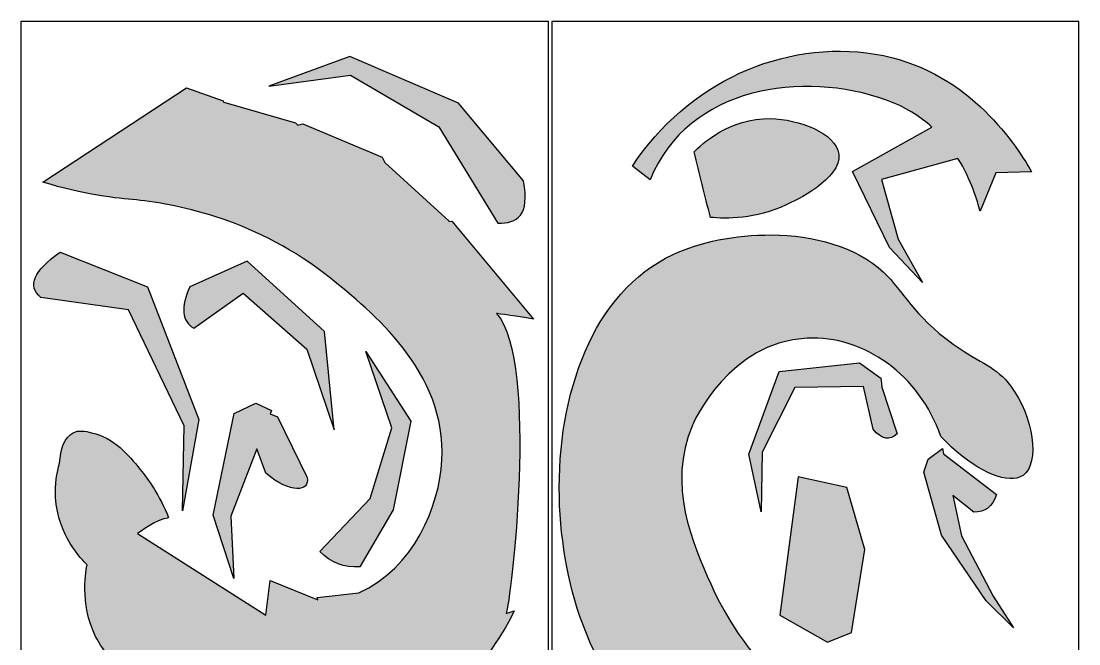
# Model space of a CAD drawing. Extents: x -33 to 44, y -91 to 85.
# Drawn here: x -32.7 to 43.6, y 40.5 to 85.4 of the extents above; entities that cross this region are included whole.
import ezdxf

# ---------------------------------------------------------------- set-up
doc = ezdxf.new("R2010")
doc.units = 0
doc.header["$MEASUREMENT"] = 0
for name, color, linetype in [('L1_BOTTOM_BODY02', 7, 'CONTINUOUS'), ('L1_TOP_BODY01', 7, 'CONTINUOUS'), ('L2_LEFT_LEG02', 7, 'CONTINUOUS'), ('L2_LEFT_LEG04', 7, 'CONTINUOUS'), ('L2_RIGHT_LEG03', 7, 'CONTINUOUS'), ('L2_RIGHT_LEG10', 7, 'CONTINUOUS'), ('L2_RIGHT_LEG12', 7, 'CONTINUOUS'), ('L2_RIGHT_LEG14', 7, 'CONTINUOUS'), ('L2_RIGHT_LEG16', 7, 'CONTINUOUS'), ('L3_HEAD02', 7, 'CONTINUOUS'), ('L3_RIGHT_LEG06', 7, 'CONTINUOUS'), ('L3_SCALE13', 7, 'CONTINUOUS'), ('STOCK', 7, 'CONTINUOUS')]:
    doc.layers.add(name, color=color, linetype=linetype)

msp = doc.modelspace()

# ---------------------------------------------------------------- hatches: boundary and pattern name
at = {"layer": 'L1_BOTTOM_BODY02'}
h = msp.add_hatch(color=1, dxfattribs=at)
h.dxf.hatch_style = 2
edge = h.paths.add_edge_path()
edge.add_spline(control_points=[(8.059, 41.334), (9.743, 37.094), (12.429, 33.986), (14.972, 31.798), (14.972, 31.798), (27.193, 33.965), (27.193, 33.965), (27.193, 33.965), (23.334, 37.862), (23.334, 37.862), (23.334, 37.862), (23.101, 36.53), (23.101, 36.53), (22.834, 36.806), (22.574, 37.075), (22.321, 37.339), (20.87, 38.848), (18.696, 41.149), (17.074, 44.8), (15.8, 47.668), (13.908, 51.925), (15.754, 56.243), (15.87, 56.514), (18.438, 62.259), (24.021, 62.532), (28.139, 62.732), (32.145, 59.871), (33.667, 55.443), (35.705, 53.267), (37.908, 52.167), (39.146, 52.439), (39.146, 52.439), (39.146, 52.439), (39.146, 52.439), (39.147, 52.439), (39.148, 52.44), (39.148, 52.44), (39.148, 52.44), (39.148, 52.44), (39.147, 52.44), (39.317, 52.477), (39.469, 52.539), (39.6, 52.629), (40.846, 53.49), (40.334, 56.905), (38.731, 59.057), (37.643, 60.518), (36.622, 60.629), (34.559, 62.108), (31.631, 64.207), (30.993, 65.913), (29.542, 67.281), (27.547, 69.159), (24.494, 69.949), (21.458, 69.976), (18.854, 69.999), (16.262, 69.46), (14.36, 68.566), (8.539, 65.828), (5.995, 58.45), (6.162, 51.071), (6.238, 47.675), (6.889, 44.278), (8.059, 41.334)], knot_values=[0, 0, 0, 0, 1, 1, 1, 2, 2, 2, 3, 3, 3, 4, 4, 4, 5, 5, 5, 6, 6, 6, 7, 7, 7, 8, 8, 8, 9, 9, 9, 10, 10, 10, 11, 11, 11, 12, 12, 12, 13, 13, 13, 14, 14, 14, 15, 15, 15, 16, 16, 16, 17, 17, 17, 18, 18, 18, 19, 19, 19, 20, 20, 20, 21, 21, 21, 21], degree=3, periodic=1)
at = {"layer": 'L1_TOP_BODY01'}
h = msp.add_hatch(color=1, dxfattribs=at)
h.dxf.hatch_style = 2
edge = h.paths.add_edge_path()
edge.add_spline(control_points=[(-26.152, 39.388), (-24.356, 37.474), (-22.058, 37.199), (-21.434, 37.144), (-19.91, 35.218), (-18.295, 34.255), (-17.195, 33.754), (-13.659, 32.145), (-9.797, 32.811), (-6.644, 34.112), (-4.484, 35.003), (-2.658, 36.192), (-1.496, 37.151), (0.384, 38.702), (1.841, 40.663), (2.913, 42.861), (2.913, 42.861), (2.325, 42.667), (2.325, 42.667), (2.325, 42.667), (2.325, 42.667), (2.324, 42.667), (2.632, 43.39), (4.734, 60.777), (1.63, 64.311), (1.63, 64.311), (3.338, 64.07), (4.305, 63.912), (4.305, 63.912), (-1.588, 70.964), (-1.588, 70.964), (-1.588, 70.964), (-1.81, 70.936), (-1.81, 70.936), (-1.81, 70.936), (-1.783, 70.979), (-1.783, 70.979), (-1.783, 70.979), (-6.437, 75.198), (-6.437, 75.198), (-6.437, 75.198), (-6.62, 75.596), (-6.62, 75.596), (-6.62, 75.596), (-12.35, 77.995), (-12.35, 77.995), (-12.35, 77.995), (-12.708, 77.89), (-12.708, 77.89), (-12.708, 77.89), (-12.857, 78.072), (-12.857, 78.072), (-12.857, 78.072), (-18.025, 79.562), (-18.025, 79.562), (-18.025, 79.562), (-18.05, 79.554), (-18.05, 79.554), (-18.05, 79.554), (-18.087, 79.655), (-18.087, 79.655), (-18.087, 79.655), (-20.722, 80.588), (-20.722, 80.588), (-20.722, 80.588), (-20.722, 80.588), (-20.722, 80.588), (-20.722, 80.588), (-31.099, 73.794), (-31.099, 73.794), (-28.202, 72.879), (-25.707, 72.605), (-24.345, 72.508), (-21.249, 72.17), (-15.585, 71.063), (-10.347, 66.852), (-7.43, 64.507), (-1.944, 60.096), (-2.306, 53.721), (-2.494, 50.395), (-4.313, 45.961), (-8.297, 44.155), (-8.297, 44.155), (-11.301, 43.814), (-11.301, 43.814), (-11.301, 43.814), (-11.269, 43.641), (-11.269, 43.641), (-11.269, 43.641), (-14.684, 45.043), (-14.684, 45.043), (-14.684, 45.043), (-15.002, 42.534), (-15.002, 42.534), (-15.002, 42.534), (-24.254, 48.427), (-24.254, 48.427), (-24.254, 48.427), (-22.74, 49.575), (-22.092, 49.541), (-22.092, 49.541), (-22.108, 49.554), (-22.108, 49.554), (-22.08, 49.57), (-22.051, 49.584), (-22.023, 49.6), (-22.677, 51.194), (-23.479, 52.338), (-24.065, 53.062), (-24.917, 54.114), (-25.932, 55.334), (-27.571, 55.708), (-28.063, 55.821), (-28.485, 55.917), (-28.901, 55.709), (-29.548, 55.386), (-29.823, 54.499), (-29.879, 53.52), (-30.084, 52.822), (-30.225, 51.988), (-30.166, 51.036), (-29.995, 48.279), (-28.299, 46.569), (-27.89, 46.177), (-27.95, 45.911), (-28.475, 43.419), (-27.28, 41.012), (-27.004, 40.457), (-26.637, 39.906), (-26.152, 39.388)], knot_values=[0, 0, 0, 0, 1, 1, 1, 2, 2, 2, 3, 3, 3, 4, 4, 4, 5, 5, 5, 6, 6, 6, 7, 7, 7, 8, 8, 8, 9, 9, 9, 10, 10, 10, 11, 11, 11, 12, 12, 12, 13, 13, 13, 14, 14, 14, 15, 15, 15, 16, 16, 16, 17, 17, 17, 18, 18, 18, 19, 19, 19, 20, 20, 20, 21, 21, 21, 22, 22, 22, 23, 23, 23, 24, 24, 24, 25, 25, 25, 26, 26, 26, 27, 27, 27, 28, 28, 28, 29, 29, 29, 30, 30, 30, 31, 31, 31, 32, 32, 32, 33, 33, 33, 34, 34, 34, 35, 35, 35, 36, 36, 36, 37, 37, 37, 38, 38, 38, 39, 39, 39, 40, 40, 40, 41, 41, 41, 42, 42, 42, 43, 43, 43, 43], degree=3, periodic=1)
at = {"layer": 'L2_LEFT_LEG02'}
h = msp.add_hatch(color=7, dxfattribs=at)
h.dxf.hatch_style = 2
edge = h.paths.add_edge_path()
edge.add_spline(control_points=[(-31.24, 65.464), (-31.24, 65.464), (-24.921, 64.586), (-24.921, 64.586), (-24.921, 64.586), (-20.892, 56.198), (-20.892, 56.198), (-20.892, 56.198), (-21.005, 50.08), (-21.005, 50.08), (-21.005, 50.08), (-19.832, 56.659), (-19.832, 56.659), (-19.832, 56.659), (-23.535, 66.223), (-23.535, 66.223), (-23.535, 66.223), (-29.833, 68.742), (-29.833, 68.742), (-31.757, 67.405), (-32.221, 66.313), (-31.24, 65.464)], knot_values=[0, 0, 0, 0, 1, 1, 1, 2, 2, 2, 3, 3, 3, 4, 4, 4, 5, 5, 5, 6, 6, 6, 7, 7, 7, 7], degree=3, periodic=1)
at = {"layer": 'L2_LEFT_LEG04'}
h = msp.add_hatch(color=7, dxfattribs=at)
h.dxf.hatch_style = 2
edge = h.paths.add_edge_path()
edge.add_spline(control_points=[(-20.2, 63.259), (-21.092, 63.745), (-21.138, 64.767), (-20.484, 66.231), (-20.484, 66.231), (-16.354, 68.096), (-16.354, 68.096), (-16.354, 68.096), (-10.788, 63.003), (-10.788, 63.003), (-10.788, 63.003), (-10.077, 55.916), (-10.077, 55.916), (-10.077, 55.916), (-12.06, 61.731), (-12.06, 61.731), (-12.06, 61.731), (-16.632, 65.772), (-16.632, 65.772), (-16.632, 65.772), (-20.2, 63.259), (-20.2, 63.259)], knot_values=[0, 0, 0, 0, 1, 1, 1, 2, 2, 2, 3, 3, 3, 4, 4, 4, 5, 5, 5, 6, 6, 6, 7, 7, 7, 7], degree=3, periodic=1)
at = {"layer": 'L2_RIGHT_LEG03'}
h = msp.add_hatch(color=1, dxfattribs=at)
h.dxf.hatch_style = 2
edge = h.paths.add_edge_path()
edge.add_spline(control_points=[(36.499, 71.689), (36.499, 71.689), (37.642, 74.46), (37.642, 74.46), (37.642, 74.46), (40.222, 74.53), (40.222, 74.53), (38.893, 76.83), (35.387, 81.979), (28.936, 83.026), (22.263, 84.109), (15.379, 80.939), (11.427, 74.95), (11.427, 74.95), (12.702, 73.963), (12.702, 73.963), (15.453, 80.725), (23.738, 81.867), (29.757, 79.708), (31.094, 79.228), (32.166, 78.533), (33.034, 77.748), (33.034, 77.748), (27.311, 74.562), (27.311, 74.562), (27.311, 74.562), (29.964, 69.065), (29.964, 69.065), (29.964, 69.065), (32.344, 66.538), (32.344, 66.538), (32.344, 66.538), (30.588, 69.683), (30.588, 69.683), (30.588, 69.683), (29.402, 73.988), (29.402, 73.988), (29.402, 73.988), (34.909, 75.486), (34.909, 75.486), (35.879, 73.925), (36.309, 72.417), (36.499, 71.689)], knot_values=[0, 0, 0, 0, 1, 1, 1, 2, 2, 2, 3, 3, 3, 4, 4, 4, 5, 5, 5, 6, 6, 6, 7, 7, 7, 8, 8, 8, 9, 9, 9, 10, 10, 10, 11, 11, 11, 12, 12, 12, 13, 13, 13, 14, 14, 14, 14], degree=3, periodic=1)
at = {"layer": 'L2_RIGHT_LEG10'}
h = msp.add_hatch(color=7, dxfattribs=at)
h.dxf.hatch_style = 2
edge = h.paths.add_edge_path()
edge.add_spline(control_points=[(-17.305, 45.201), (-17.305, 45.201), (-17.524, 49.682), (-17.524, 49.682), (-17.524, 49.682), (-15.664, 54.536), (-15.664, 54.536), (-15.664, 54.536), (-14.999, 52.779), (-14.999, 52.779), (-13.26, 51.291), (-11.779, 51.449), (-12.033, 52.472), (-12.033, 52.472), (-14.164, 56.865), (-14.164, 56.865), (-14.164, 56.865), (-14.692, 57.073), (-14.692, 57.073), (-14.692, 57.073), (-14.603, 57.304), (-14.603, 57.304), (-14.603, 57.304), (-15.724, 57.853), (-15.724, 57.853), (-15.724, 57.853), (-17.283, 57.106), (-17.283, 57.106), (-17.283, 57.106), (-18.798, 49.769), (-18.798, 49.769), (-18.798, 49.769), (-17.305, 45.201), (-17.305, 45.201)], knot_values=[0, 0, 0, 0, 1, 1, 1, 2, 2, 2, 3, 3, 3, 4, 4, 4, 5, 5, 5, 6, 6, 6, 7, 7, 7, 8, 8, 8, 9, 9, 9, 10, 10, 10, 11, 11, 11, 11], degree=3, periodic=1)
at = {"layer": 'L2_RIGHT_LEG12'}
h = msp.add_hatch(color=7, dxfattribs=at)
h.dxf.hatch_style = 2
edge = h.paths.add_edge_path()
edge.add_spline(control_points=[(19.818, 54.165), (19.818, 54.165), (20.725, 49.993), (20.725, 49.993), (20.725, 49.993), (20.784, 54.295), (20.784, 54.295), (20.784, 54.295), (23.134, 58.967), (23.134, 58.967), (23.134, 58.967), (28.106, 59.05), (28.106, 59.05), (28.106, 59.05), (28.784, 55.958), (28.784, 55.958), (29.421, 55.221), (29.997, 55.124), (30.515, 55.63), (30.515, 55.63), (29.404, 59.072), (29.404, 59.072), (29.404, 59.072), (29.422, 59.072), (29.422, 59.072), (29.422, 59.072), (29.335, 59.642), (29.335, 59.642), (29.335, 59.642), (27.804, 60.76), (27.804, 60.76), (27.804, 60.76), (22.006, 60.119), (22.006, 60.119), (22.006, 60.119), (19.818, 54.165), (19.818, 54.165)], knot_values=[0, 0, 0, 0, 1, 1, 1, 2, 2, 2, 3, 3, 3, 4, 4, 4, 5, 5, 5, 6, 6, 6, 7, 7, 7, 8, 8, 8, 9, 9, 9, 10, 10, 10, 11, 11, 11, 12, 12, 12, 12], degree=3, periodic=1)
at = {"layer": 'L2_RIGHT_LEG14'}
h = msp.add_hatch(color=7, dxfattribs=at)
h.dxf.hatch_style = 2
edge = h.paths.add_edge_path()
edge.add_spline(control_points=[(3.577, 73.873), (4.04, 71.409), (3.13, 70.784), (1.72, 70.827), (1.72, 70.827), (-2.533, 77.784), (-2.533, 77.784), (-2.533, 77.784), (-8.903, 81.513), (-8.903, 81.513), (-8.903, 81.513), (-14.787, 80.711), (-14.787, 80.711), (-14.787, 80.711), (-8.943, 82.851), (-8.943, 82.851), (-8.943, 82.851), (-1.108, 79.49), (-1.108, 79.49), (-1.108, 79.49), (3.577, 73.873), (3.577, 73.873)], knot_values=[0, 0, 0, 0, 1, 1, 1, 2, 2, 2, 3, 3, 3, 4, 4, 4, 5, 5, 5, 6, 6, 6, 7, 7, 7, 7], degree=3, periodic=1)
at = {"layer": 'L2_RIGHT_LEG16'}
h = msp.add_hatch(color=7, dxfattribs=at)
h.dxf.hatch_style = 2
edge = h.paths.add_edge_path()
edge.add_spline(control_points=[(-8.23, 46.034), (-8.23, 46.034), (-5.833, 50.143), (-5.833, 50.143), (-5.833, 50.143), (-4.539, 56.551), (-4.539, 56.551), (-4.539, 56.551), (-7.789, 61.559), (-7.789, 61.559), (-7.789, 61.559), (-5.919, 56.051), (-5.919, 56.051), (-5.919, 56.051), (-7.491, 50.952), (-7.491, 50.952), (-7.491, 50.952), (-11.109, 47.145), (-11.109, 47.145), (-10.329, 46.32), (-9.365, 45.962), (-8.23, 46.034)], knot_values=[0, 0, 0, 0, 1, 1, 1, 2, 2, 2, 3, 3, 3, 4, 4, 4, 5, 5, 5, 6, 6, 6, 7, 7, 7, 7], degree=3, periodic=1)
at = {"layer": 'L3_HEAD02'}
h = msp.add_hatch(color=2, dxfattribs=at)
h.dxf.hatch_style = 2
edge = h.paths.add_edge_path()
edge.add_spline(control_points=[(17.052, 71.247), (18.197, 71.137), (20.295, 71.104), (22.518, 72.143), (23.124, 72.426), (26.52, 74.014), (26.312, 75.808), (26.133, 77.345), (23.391, 78.32), (21.402, 78.371), (18.425, 78.447), (16.368, 76.471), (15.875, 75.971), (16.267, 74.396), (16.66, 72.822), (17.052, 71.247)], knot_values=[0, 0, 0, 0, 1, 1, 1, 2, 2, 2, 3, 3, 3, 4, 4, 4, 5, 5, 5, 5], degree=3, periodic=1)
at = {"layer": 'L3_RIGHT_LEG06'}
h = msp.add_hatch(color=7, dxfattribs=at)
h.dxf.hatch_style = 2
edge = h.paths.add_edge_path()
edge.add_spline(control_points=[(33.727, 48.315), (33.727, 48.315), (36.952, 43.588), (36.952, 43.588), (36.952, 43.588), (38.903, 41.632), (38.903, 41.632), (38.903, 41.632), (37.447, 43.916), (37.447, 43.916), (37.447, 43.916), (35.165, 48.269), (35.165, 48.269), (35.165, 48.269), (34.531, 51.171), (34.531, 51.171), (34.531, 51.171), (36.043, 49.984), (36.043, 49.984), (36.853, 49.97), (37.425, 50.346), (37.679, 51.244), (37.679, 51.244), (33.87, 54.194), (33.87, 54.194), (33.87, 54.194), (33.788, 54.564), (33.788, 54.564), (33.788, 54.564), (32.754, 53.812), (32.754, 53.812), (32.754, 53.812), (32.452, 52.853), (32.452, 52.853), (32.452, 52.853), (33.727, 48.315), (33.727, 48.315)], knot_values=[0, 0, 0, 0, 1, 1, 1, 2, 2, 2, 3, 3, 3, 4, 4, 4, 5, 5, 5, 6, 6, 6, 7, 7, 7, 8, 8, 8, 9, 9, 9, 10, 10, 10, 11, 11, 11, 12, 12, 12, 12], degree=3, periodic=1)
at = {"layer": 'L3_SCALE13'}
h = msp.add_hatch(color=7, dxfattribs=at)
h.dxf.hatch_style = 2
h.paths.add_polyline_path([(28.201, 47.28), (26.882, 51.765), (23.391, 52.527), (22.052, 42.536), (25.505, 40.592), (27.229, 41.302)])

# ---------------------------------------------------------------- linework, layer by layer
at = {"layer": 'L1_BOTTOM_BODY02'}
msp.add_open_spline([(8.059, 41.334), (9.743, 37.094), (12.429, 33.986), (14.972, 31.798), (14.972, 31.798), (27.193, 33.965), (27.193, 33.965), (27.193, 33.965), (23.334, 37.862), (23.334, 37.862), (23.334, 37.862), (23.101, 36.53), (23.101, 36.53), (22.834, 36.806), (22.574, 37.075), (22.321, 37.339), (20.87, 38.848), (18.696, 41.149), (17.074, 44.8), (15.8, 47.668), (13.908, 51.925), (15.754, 56.243), (15.87, 56.514), (18.438, 62.259), (24.021, 62.532), (28.139, 62.732), (32.145, 59.871), (33.667, 55.443), (35.705, 53.267), (37.908, 52.167), (39.146, 52.439), (39.146, 52.439), (39.146, 52.439), (39.146, 52.439), (39.147, 52.439), (39.148, 52.44), (39.148, 52.44), (39.148, 52.44), (39.148, 52.44), (39.147, 52.44), (39.317, 52.477), (39.469, 52.539), (39.6, 52.629), (40.846, 53.49), (40.334, 56.905), (38.731, 59.057), (37.643, 60.518), (36.622, 60.629), (34.559, 62.108), (31.631, 64.207), (30.993, 65.913), (29.542, 67.281), (27.547, 69.159), (24.494, 69.949), (21.458, 69.976), (18.854, 69.999), (16.262, 69.46), (14.36, 68.566), (8.539, 65.828), (5.995, 58.45), (6.162, 51.071), (6.238, 47.675), (6.889, 44.278), (8.059, 41.334)], degree=3, knots=[0, 0, 0, 0, 1, 1, 1, 2, 2, 2, 3, 3, 3, 4, 4, 4, 5, 5, 5, 6, 6, 6, 7, 7, 7, 8, 8, 8, 9, 9, 9, 10, 10, 10, 11, 11, 11, 12, 12, 12, 13, 13, 13, 14, 14, 14, 15, 15, 15, 16, 16, 16, 17, 17, 17, 18, 18, 18, 19, 19, 19, 20, 20, 20, 21, 21, 21, 21], dxfattribs=at)
at = {"layer": 'L1_TOP_BODY01'}
msp.add_open_spline([(-26.152, 39.388), (-24.356, 37.474), (-22.058, 37.199), (-21.434, 37.144), (-19.91, 35.218), (-18.295, 34.255), (-17.195, 33.754), (-13.659, 32.145), (-9.797, 32.811), (-6.644, 34.112), (-4.484, 35.003), (-2.658, 36.192), (-1.496, 37.151), (0.384, 38.702), (1.841, 40.663), (2.913, 42.861), (2.913, 42.861), (2.325, 42.667), (2.325, 42.667), (2.325, 42.667), (2.325, 42.667), (2.324, 42.667), (2.632, 43.39), (4.734, 60.777), (1.63, 64.311), (1.63, 64.311), (3.338, 64.07), (4.305, 63.912), (4.305, 63.912), (-1.588, 70.964), (-1.588, 70.964), (-1.588, 70.964), (-1.81, 70.936), (-1.81, 70.936), (-1.81, 70.936), (-1.783, 70.979), (-1.783, 70.979), (-1.783, 70.979), (-6.437, 75.198), (-6.437, 75.198), (-6.437, 75.198), (-6.62, 75.596), (-6.62, 75.596), (-6.62, 75.596), (-12.35, 77.995), (-12.35, 77.995), (-12.35, 77.995), (-12.708, 77.89), (-12.708, 77.89), (-12.708, 77.89), (-12.857, 78.072), (-12.857, 78.072), (-12.857, 78.072), (-18.025, 79.562), (-18.025, 79.562), (-18.025, 79.562), (-18.05, 79.554), (-18.05, 79.554), (-18.05, 79.554), (-18.087, 79.655), (-18.087, 79.655), (-18.087, 79.655), (-20.722, 80.588), (-20.722, 80.588), (-20.722, 80.588), (-20.722, 80.588), (-20.722, 80.588), (-20.722, 80.588), (-31.099, 73.794), (-31.099, 73.794), (-28.202, 72.879), (-25.707, 72.605), (-24.345, 72.508), (-21.249, 72.17), (-15.585, 71.063), (-10.347, 66.852), (-7.43, 64.507), (-1.944, 60.096), (-2.306, 53.721), (-2.494, 50.395), (-4.313, 45.961), (-8.297, 44.155), (-8.297, 44.155), (-11.301, 43.814), (-11.301, 43.814), (-11.301, 43.814), (-11.269, 43.641), (-11.269, 43.641), (-11.269, 43.641), (-14.684, 45.043), (-14.684, 45.043), (-14.684, 45.043), (-15.002, 42.534), (-15.002, 42.534), (-15.002, 42.534), (-24.254, 48.427), (-24.254, 48.427), (-24.254, 48.427), (-22.74, 49.575), (-22.092, 49.541), (-22.092, 49.541), (-22.108, 49.554), (-22.108, 49.554), (-22.08, 49.57), (-22.051, 49.584), (-22.023, 49.6), (-22.677, 51.194), (-23.479, 52.338), (-24.065, 53.062), (-24.917, 54.114), (-25.932, 55.334), (-27.571, 55.708), (-28.063, 55.821), (-28.485, 55.917), (-28.901, 55.709), (-29.548, 55.386), (-29.823, 54.499), (-29.879, 53.52), (-30.084, 52.822), (-30.225, 51.988), (-30.166, 51.036), (-29.995, 48.279), (-28.299, 46.569), (-27.89, 46.177), (-27.95, 45.911), (-28.475, 43.419), (-27.28, 41.012), (-27.004, 40.457), (-26.637, 39.906), (-26.152, 39.388)], degree=3, knots=[0, 0, 0, 0, 1, 1, 1, 2, 2, 2, 3, 3, 3, 4, 4, 4, 5, 5, 5, 6, 6, 6, 7, 7, 7, 8, 8, 8, 9, 9, 9, 10, 10, 10, 11, 11, 11, 12, 12, 12, 13, 13, 13, 14, 14, 14, 15, 15, 15, 16, 16, 16, 17, 17, 17, 18, 18, 18, 19, 19, 19, 20, 20, 20, 21, 21, 21, 22, 22, 22, 23, 23, 23, 24, 24, 24, 25, 25, 25, 26, 26, 26, 27, 27, 27, 28, 28, 28, 29, 29, 29, 30, 30, 30, 31, 31, 31, 32, 32, 32, 33, 33, 33, 34, 34, 34, 35, 35, 35, 36, 36, 36, 37, 37, 37, 38, 38, 38, 39, 39, 39, 40, 40, 40, 41, 41, 41, 42, 42, 42, 43, 43, 43, 43], dxfattribs=at)
at = {"layer": 'L2_LEFT_LEG02'}
msp.add_open_spline([(-31.24, 65.464), (-31.24, 65.464), (-24.921, 64.586), (-24.921, 64.586), (-24.921, 64.586), (-20.892, 56.198), (-20.892, 56.198), (-20.892, 56.198), (-21.005, 50.08), (-21.005, 50.08), (-21.005, 50.08), (-19.832, 56.659), (-19.832, 56.659), (-19.832, 56.659), (-23.535, 66.223), (-23.535, 66.223), (-23.535, 66.223), (-29.833, 68.742), (-29.833, 68.742), (-31.757, 67.405), (-32.221, 66.313), (-31.24, 65.464)], degree=3, knots=[0, 0, 0, 0, 1, 1, 1, 2, 2, 2, 3, 3, 3, 4, 4, 4, 5, 5, 5, 6, 6, 6, 7, 7, 7, 7], dxfattribs=at)
at = {"layer": 'L2_LEFT_LEG04'}
msp.add_open_spline([(-20.2, 63.259), (-21.092, 63.745), (-21.138, 64.767), (-20.484, 66.231), (-20.484, 66.231), (-16.354, 68.096), (-16.354, 68.096), (-16.354, 68.096), (-10.788, 63.003), (-10.788, 63.003), (-10.788, 63.003), (-10.077, 55.916), (-10.077, 55.916), (-10.077, 55.916), (-12.06, 61.731), (-12.06, 61.731), (-12.06, 61.731), (-16.632, 65.772), (-16.632, 65.772), (-16.632, 65.772), (-20.2, 63.259), (-20.2, 63.259)], degree=3, knots=[0, 0, 0, 0, 1, 1, 1, 2, 2, 2, 3, 3, 3, 4, 4, 4, 5, 5, 5, 6, 6, 6, 7, 7, 7, 7], dxfattribs=at)
at = {"layer": 'L2_RIGHT_LEG03', "color": 7}
msp.add_open_spline([(36.499, 71.689), (36.499, 71.689), (37.642, 74.46), (37.642, 74.46), (37.642, 74.46), (40.222, 74.53), (40.222, 74.53), (38.893, 76.83), (35.387, 81.979), (28.936, 83.026), (22.263, 84.109), (15.379, 80.939), (11.427, 74.95), (11.427, 74.95), (12.702, 73.963), (12.702, 73.963), (15.453, 80.725), (23.738, 81.867), (29.757, 79.708), (31.094, 79.228), (32.166, 78.533), (33.034, 77.748), (33.034, 77.748), (27.311, 74.562), (27.311, 74.562), (27.311, 74.562), (29.964, 69.065), (29.964, 69.065), (29.964, 69.065), (32.344, 66.538), (32.344, 66.538), (32.344, 66.538), (30.588, 69.683), (30.588, 69.683), (30.588, 69.683), (29.402, 73.988), (29.402, 73.988), (29.402, 73.988), (34.909, 75.486), (34.909, 75.486), (35.879, 73.925), (36.309, 72.417), (36.499, 71.689)], degree=3, knots=[0, 0, 0, 0, 1, 1, 1, 2, 2, 2, 3, 3, 3, 4, 4, 4, 5, 5, 5, 6, 6, 6, 7, 7, 7, 8, 8, 8, 9, 9, 9, 10, 10, 10, 11, 11, 11, 12, 12, 12, 13, 13, 13, 14, 14, 14, 14], dxfattribs=at)
at = {"layer": 'L2_RIGHT_LEG10'}
msp.add_open_spline([(-17.305, 45.201), (-17.305, 45.201), (-17.524, 49.682), (-17.524, 49.682), (-17.524, 49.682), (-15.664, 54.536), (-15.664, 54.536), (-15.664, 54.536), (-14.999, 52.779), (-14.999, 52.779), (-13.26, 51.291), (-11.779, 51.449), (-12.033, 52.472), (-12.033, 52.472), (-14.164, 56.865), (-14.164, 56.865), (-14.164, 56.865), (-14.692, 57.073), (-14.692, 57.073), (-14.692, 57.073), (-14.603, 57.304), (-14.603, 57.304), (-14.603, 57.304), (-15.724, 57.853), (-15.724, 57.853), (-15.724, 57.853), (-17.283, 57.106), (-17.283, 57.106), (-17.283, 57.106), (-18.798, 49.769), (-18.798, 49.769), (-18.798, 49.769), (-17.305, 45.201), (-17.305, 45.201)], degree=3, knots=[0, 0, 0, 0, 1, 1, 1, 2, 2, 2, 3, 3, 3, 4, 4, 4, 5, 5, 5, 6, 6, 6, 7, 7, 7, 8, 8, 8, 9, 9, 9, 10, 10, 10, 11, 11, 11, 11], dxfattribs=at)
at = {"layer": 'L2_RIGHT_LEG12'}
msp.add_open_spline([(19.818, 54.165), (19.818, 54.165), (20.725, 49.993), (20.725, 49.993), (20.725, 49.993), (20.784, 54.295), (20.784, 54.295), (20.784, 54.295), (23.134, 58.967), (23.134, 58.967), (23.134, 58.967), (28.106, 59.05), (28.106, 59.05), (28.106, 59.05), (28.784, 55.958), (28.784, 55.958), (29.421, 55.221), (29.997, 55.124), (30.515, 55.63), (30.515, 55.63), (29.404, 59.072), (29.404, 59.072), (29.404, 59.072), (29.422, 59.072), (29.422, 59.072), (29.422, 59.072), (29.335, 59.642), (29.335, 59.642), (29.335, 59.642), (27.804, 60.76), (27.804, 60.76), (27.804, 60.76), (22.006, 60.119), (22.006, 60.119), (22.006, 60.119), (19.818, 54.165), (19.818, 54.165)], degree=3, knots=[0, 0, 0, 0, 1, 1, 1, 2, 2, 2, 3, 3, 3, 4, 4, 4, 5, 5, 5, 6, 6, 6, 7, 7, 7, 8, 8, 8, 9, 9, 9, 10, 10, 10, 11, 11, 11, 12, 12, 12, 12], dxfattribs=at)
at = {"layer": 'L2_RIGHT_LEG14'}
msp.add_open_spline([(3.577, 73.873), (4.04, 71.409), (3.13, 70.784), (1.72, 70.827), (1.72, 70.827), (-2.533, 77.784), (-2.533, 77.784), (-2.533, 77.784), (-8.903, 81.513), (-8.903, 81.513), (-8.903, 81.513), (-14.787, 80.711), (-14.787, 80.711), (-14.787, 80.711), (-8.943, 82.851), (-8.943, 82.851), (-8.943, 82.851), (-1.108, 79.49), (-1.108, 79.49), (-1.108, 79.49), (3.577, 73.873), (3.577, 73.873)], degree=3, knots=[0, 0, 0, 0, 1, 1, 1, 2, 2, 2, 3, 3, 3, 4, 4, 4, 5, 5, 5, 6, 6, 6, 7, 7, 7, 7], dxfattribs=at)
at = {"layer": 'L2_RIGHT_LEG16'}
msp.add_open_spline([(-8.23, 46.034), (-8.23, 46.034), (-5.833, 50.143), (-5.833, 50.143), (-5.833, 50.143), (-4.539, 56.551), (-4.539, 56.551), (-4.539, 56.551), (-7.789, 61.559), (-7.789, 61.559), (-7.789, 61.559), (-5.919, 56.051), (-5.919, 56.051), (-5.919, 56.051), (-7.491, 50.952), (-7.491, 50.952), (-7.491, 50.952), (-11.109, 47.145), (-11.109, 47.145), (-10.329, 46.32), (-9.365, 45.962), (-8.23, 46.034)], degree=3, knots=[0, 0, 0, 0, 1, 1, 1, 2, 2, 2, 3, 3, 3, 4, 4, 4, 5, 5, 5, 6, 6, 6, 7, 7, 7, 7], dxfattribs=at)
at = {"layer": 'L3_HEAD02', "color": 7}
msp.add_open_spline([(17.052, 71.247), (18.197, 71.137), (20.295, 71.104), (22.518, 72.143), (23.124, 72.426), (26.52, 74.014), (26.312, 75.808), (26.133, 77.345), (23.391, 78.32), (21.402, 78.371), (18.425, 78.447), (16.368, 76.471), (15.875, 75.971), (16.267, 74.396), (16.66, 72.822), (17.052, 71.247)], degree=3, knots=[0, 0, 0, 0, 1, 1, 1, 2, 2, 2, 3, 3, 3, 4, 4, 4, 5, 5, 5, 5], dxfattribs=at)
at = {"layer": 'L3_RIGHT_LEG06'}
msp.add_open_spline([(33.727, 48.315), (33.727, 48.315), (36.952, 43.588), (36.952, 43.588), (36.952, 43.588), (38.903, 41.632), (38.903, 41.632), (38.903, 41.632), (37.447, 43.916), (37.447, 43.916), (37.447, 43.916), (35.165, 48.269), (35.165, 48.269), (35.165, 48.269), (34.531, 51.171), (34.531, 51.171), (34.531, 51.171), (36.043, 49.984), (36.043, 49.984), (36.853, 49.97), (37.425, 50.346), (37.679, 51.244), (37.679, 51.244), (33.87, 54.194), (33.87, 54.194), (33.87, 54.194), (33.788, 54.564), (33.788, 54.564), (33.788, 54.564), (32.754, 53.812), (32.754, 53.812), (32.754, 53.812), (32.452, 52.853), (32.452, 52.853), (32.452, 52.853), (33.727, 48.315), (33.727, 48.315)], degree=3, knots=[0, 0, 0, 0, 1, 1, 1, 2, 2, 2, 3, 3, 3, 4, 4, 4, 5, 5, 5, 6, 6, 6, 7, 7, 7, 8, 8, 8, 9, 9, 9, 10, 10, 10, 11, 11, 11, 12, 12, 12, 12], dxfattribs=at)
at = {"layer": 'L3_SCALE13'}
msp.add_lwpolyline([(28.201, 47.28), (26.882, 51.765), (23.391, 52.527), (22.052, 42.536), (25.505, 40.592), (27.229, 41.302), (28.201, 47.28)], dxfattribs=at)
at = {"layer": 'STOCK', "color": 7}
for points in [[(5.347, 18.403), (-32.653, 18.403), (-32.653, 85.403), (5.347, 85.403), (5.347, 18.403)], [(5.625, -2.611), (43.625, -2.611), (43.625, 85.389), (5.625, 85.389), (5.625, -2.611)]]:
    msp.add_lwpolyline(points, dxfattribs=at)

doc.saveas('drawing.dxf')
